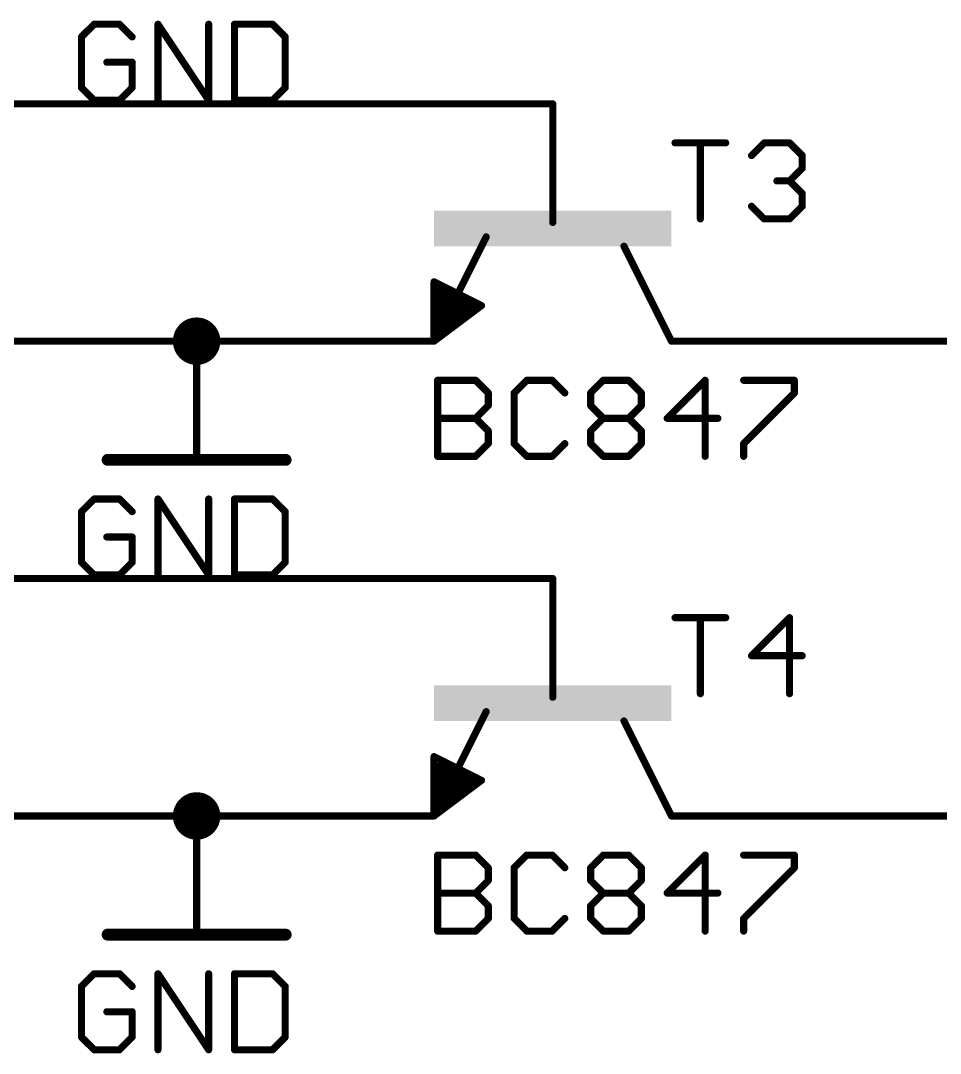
# Model space of a CAD drawing. Extents: x -12 to 175, y 0 to 78.
# Drawn here: x 62.27 to 81.95, y 7.62 to 29.72 of the extents above; entities that cross this region are included whole.
import ezdxf

# ---------------------------------------------------------------- set-up
doc = ezdxf.new("R2010")
doc.units = 0
for name, color, linetype in [('91', 82, 'CONTINUOUS'), ('94', 22, 'CONTINUOUS'), ('95', 253, 'CONTINUOUS'), ('96', 253, 'CONTINUOUS')]:
    doc.layers.add(name, color=color, linetype=linetype)

# ---------------------------------------------------------------- blocks, each defined once
blk = doc.blocks.new('RECT')
blk.add_solid([(-0.5, -0.5), (0.5, -0.5), (-0.5, 0.5), (0.5, 0.5)])

msp = doc.modelspace()

# ---------------------------------------------------------------- linework, layer by layer
at = {"layer": '91', "const_width": 0.1524}
for points in [[(63.5, 27.94), (73.66, 27.94)], [(63.5, 22.86), (66.04, 22.86)], [(66.04, 22.86), (68.58, 22.86)], [(78.74, 22.86), (81.28, 22.86)], [(63.5, 17.78), (73.66, 17.78)], [(63.5, 12.7), (66.04, 12.7)], [(66.04, 12.7), (68.58, 12.7)], [(81.28, 12.7), (78.74, 12.7)]]:
    msp.add_lwpolyline(points, dxfattribs=at)
at = {"layer": '91'}
for points, const_width in [([(63.5, 27.9781, 1), (63.5, 27.9019)], 0.0762), ([(73.66, 27.9019, 1), (73.66, 27.9781)], 0.0762), ([(66.04, 22.606, 1), (66.04, 23.114, 1), (66.04, 22.606)], 0.508), ([(63.5, 22.8981, 1), (63.5, 22.8219)], 0.0762), ([(66.04, 22.8981, 1), (66.04, 22.8219)], 0.0762), ([(66.04, 22.8219, 1), (66.04, 22.8981)], 0.0762), ([(68.58, 22.8219, 1), (68.58, 22.8981)], 0.0762), ([(78.74, 22.8981, 1), (78.74, 22.8219)], 0.0762), ([(81.28, 22.8219, 1), (81.28, 22.8981)], 0.0762), ([(63.5, 17.8181, 1), (63.5, 17.7419)], 0.0762), ([(73.66, 17.7419, 1), (73.66, 17.8181)], 0.0762), ([(66.04, 12.446, 1), (66.04, 12.954, 1), (66.04, 12.446)], 0.508), ([(63.5, 12.7381, 1), (63.5, 12.6619)], 0.0762), ([(66.04, 12.7381, 1), (66.04, 12.6619)], 0.0762), ([(66.04, 12.6619, 1), (66.04, 12.7381)], 0.0762), ([(68.58, 12.6619, 1), (68.58, 12.7381)], 0.0762), ([(78.74, 12.7381, 1), (78.74, 12.6619)], 0.0762), ([(81.28, 12.6619, 1), (81.28, 12.7381)], 0.0762)]:
    msp.add_lwpolyline(points, format="xyb", dxfattribs=dict(at, const_width=const_width))
at = {"layer": '94'}
for points, const_width in [([(63.5, 27.94), (60.96, 27.94)], 0.1524), ([(73.66, 27.94), (73.66, 25.4)], 0.1524), ([(71.62, 23.86), (72.236, 25.092)], 0.1524), ([(76.2, 22.86), (75.184, 24.892)], 0.1524), ([(71.12, 22.86), (71.12, 24.13)], 0.1524), ([(71.12, 24.13), (72.136, 23.622)], 0.1524), ([(71.247, 23.876), (71.247, 23.114)], 0.254), ([(71.882, 23.622), (71.374, 23.876)], 0.254), ([(71.374, 23.876), (71.374, 23.495)], 0.254), ([(72.136, 23.622), (71.12, 22.86)], 0.1524), ([(71.247, 23.114), (71.882, 23.622)], 0.254), ([(71.374, 23.495), (71.628, 23.622)], 0.254), ([(63.5, 22.86), (60.96, 22.86)], 0.1524), ([(66.04, 22.86), (66.04, 20.32)], 0.1524), ([(68.58, 22.86), (71.12, 22.86)], 0.1524), ([(78.74, 22.86), (76.2, 22.86)], 0.1524), ([(81.28, 22.86), (83.82, 22.86)], 0.1524), ([(64.135, 20.32), (67.945, 20.32)], 0.254), ([(63.5, 17.78), (60.96, 17.78)], 0.1524), ([(73.66, 17.78), (73.66, 15.24)], 0.1524), ([(71.62, 13.7), (72.236, 14.932)], 0.1524), ([(76.2, 12.7), (75.184, 14.732)], 0.1524), ([(71.12, 12.7), (71.12, 13.97)], 0.1524), ([(71.12, 13.97), (72.136, 13.462)], 0.1524), ([(71.247, 13.716), (71.247, 12.954)], 0.254), ([(71.882, 13.462), (71.374, 13.716)], 0.254), ([(71.374, 13.716), (71.374, 13.335)], 0.254), ([(72.136, 13.462), (71.12, 12.7)], 0.1524), ([(71.247, 12.954), (71.882, 13.462)], 0.254), ([(71.374, 13.335), (71.628, 13.462)], 0.254), ([(63.5, 12.7), (60.96, 12.7)], 0.1524), ([(66.04, 12.7), (66.04, 10.16)], 0.1524), ([(68.58, 12.7), (71.12, 12.7)], 0.1524), ([(78.74, 12.7), (76.2, 12.7)], 0.1524), ([(81.28, 12.7), (83.82, 12.7)], 0.1524), ([(64.135, 10.16), (67.945, 10.16)], 0.254)]:
    msp.add_lwpolyline(points, dxfattribs=dict(at, const_width=const_width))
for points, const_width in [([(63.5, 27.9019, 1), (63.5, 27.9781)], 0.0762), ([(73.6981, 27.94, 1), (73.6219, 27.94)], 0.0762), ([(73.6219, 25.4, 1), (73.6981, 25.4)], 0.0762), ([(72.2701, 25.075, 1), (72.2019, 25.109)], 0.0762), ([(75.2181, 24.909, 1), (75.1499, 24.875)], 0.0762), ([(71.1581, 24.13, 1), (71.0819, 24.13)], 0.0762), ([(71.137, 24.1641, 1), (71.103, 24.0959)], 0.0762), ([(71.3105, 23.876, 1), (71.1835, 23.876)], 0.127), ([(71.4024, 23.9328, 1), (71.3456, 23.8192)], 0.127), ([(71.4375, 23.876, 1), (71.3105, 23.876)], 0.127), ([(71.5859, 23.877, 1), (71.6541, 23.843)], 0.0762), ([(71.6564, 23.5652, 1), (71.5996, 23.6788)], 0.127), ([(71.9217, 23.5724, 1), (71.8423, 23.6716)], 0.127), ([(71.8536, 23.5652, 1), (71.9104, 23.6788)], 0.127), ([(72.1589, 23.5915, 1), (72.1131, 23.6525)], 0.0762), ([(72.119, 23.5879, 1), (72.153, 23.6561)], 0.0762), ([(71.3456, 23.5518, 1), (71.4024, 23.4382)], 0.127), ([(71.3105, 23.495, 1), (71.4375, 23.495)], 0.127), ([(71.2073, 23.1636, 1), (71.2867, 23.0644)], 0.127), ([(71.1835, 23.114, 1), (71.3105, 23.114)], 0.127), ([(63.5, 22.8219, 1), (63.5, 22.8981)], 0.0762), ([(66.0781, 22.86, 1), (66.0019, 22.86)], 0.0762), ([(68.58, 22.8981, 1), (68.58, 22.8219)], 0.0762), ([(71.0971, 22.8905, 1), (71.1429, 22.8295)], 0.0762), ([(71.0819, 22.86, 1), (71.1581, 22.86)], 0.0762), ([(71.12, 22.8219, 1), (71.12, 22.8981)], 0.0762), ([(76.2, 22.8981, 1), (76.2, 22.8219)], 0.0762), ([(76.1659, 22.843, 1), (76.2341, 22.877)], 0.0762), ([(78.74, 22.8219, 1), (78.74, 22.8981)], 0.0762), ([(81.28, 22.8981, 1), (81.28, 22.8219)], 0.0762), ([(64.135, 20.3835, 1), (64.135, 20.2565)], 0.127), ([(66.0019, 20.32, 1), (66.0781, 20.32)], 0.0762), ([(67.945, 20.2565, 1), (67.945, 20.3835)], 0.127), ([(63.5, 17.7419, 1), (63.5, 17.8181)], 0.0762), ([(73.6981, 17.78, 1), (73.6219, 17.78)], 0.0762), ([(73.6219, 15.24, 1), (73.6981, 15.24)], 0.0762), ([(72.2701, 14.915, 1), (72.2019, 14.949)], 0.0762), ([(75.2181, 14.749, 1), (75.1499, 14.715)], 0.0762), ([(71.1581, 13.97, 1), (71.0819, 13.97)], 0.0762), ([(71.137, 14.0041, 1), (71.103, 13.9359)], 0.0762), ([(71.3105, 13.716, 1), (71.1835, 13.716)], 0.127), ([(71.4024, 13.7728, 1), (71.3456, 13.6592)], 0.127), ([(71.4375, 13.716, 1), (71.3105, 13.716)], 0.127), ([(71.5859, 13.717, 1), (71.6541, 13.683)], 0.0762), ([(71.6564, 13.4052, 1), (71.5996, 13.5188)], 0.127), ([(71.9217, 13.4124, 1), (71.8423, 13.5116)], 0.127), ([(71.8536, 13.4052, 1), (71.9104, 13.5188)], 0.127), ([(72.1589, 13.4315, 1), (72.1131, 13.4925)], 0.0762), ([(72.119, 13.4279, 1), (72.153, 13.4961)], 0.0762), ([(71.3456, 13.3918, 1), (71.4024, 13.2782)], 0.127), ([(71.3105, 13.335, 1), (71.4375, 13.335)], 0.127), ([(71.2073, 13.0036, 1), (71.2867, 12.9044)], 0.127), ([(71.1835, 12.954, 1), (71.3105, 12.954)], 0.127), ([(63.5, 12.6619, 1), (63.5, 12.7381)], 0.0762), ([(66.0781, 12.7, 1), (66.0019, 12.7)], 0.0762), ([(68.58, 12.7381, 1), (68.58, 12.6619)], 0.0762), ([(71.0971, 12.7305, 1), (71.1429, 12.6695)], 0.0762), ([(71.0819, 12.7, 1), (71.1581, 12.7)], 0.0762), ([(71.12, 12.6619, 1), (71.12, 12.7381)], 0.0762), ([(76.2, 12.7381, 1), (76.2, 12.6619)], 0.0762), ([(76.1659, 12.683, 1), (76.2341, 12.717)], 0.0762), ([(78.74, 12.6619, 1), (78.74, 12.7381)], 0.0762), ([(81.28, 12.7381, 1), (81.28, 12.6619)], 0.0762), ([(64.135, 10.2235, 1), (64.135, 10.0965)], 0.127), ([(66.0019, 10.16, 1), (66.0781, 10.16)], 0.0762), ([(67.945, 10.0965, 1), (67.945, 10.2235)], 0.127)]:
    msp.add_lwpolyline(points, format="xyb", dxfattribs=dict(at, const_width=const_width))
at = {"layer": '95', "const_width": 0.1524}
for points in [[(76.2762, 27.1032), (77.3609, 27.1032)], [(76.8185, 25.4762), (76.8185, 27.1032)], [(77.9134, 26.832), (78.1845, 27.1032)], [(78.1845, 27.1032), (78.7268, 27.1032)], [(78.7268, 27.1032), (78.998, 26.832)], [(78.998, 26.832), (78.998, 26.5609)], [(78.998, 26.5609), (78.7268, 26.2897)], [(78.7268, 26.2897), (78.4557, 26.2897)], [(78.7268, 26.2897), (78.998, 26.0185)], [(78.998, 26.0185), (78.998, 25.7474)], [(78.1845, 25.4762), (77.9134, 25.7474)], [(78.998, 25.7474), (78.7268, 25.4762)], [(78.7268, 25.4762), (78.1845, 25.4762)], [(76.2762, 16.9432), (77.3609, 16.9432)], [(76.8185, 15.3162), (76.8185, 16.9432)], [(78.7268, 16.9432), (77.9134, 16.1297)], [(78.7268, 15.3162), (78.7268, 16.9432)], [(77.9134, 16.1297), (78.998, 16.1297)]]:
    msp.add_lwpolyline(points, dxfattribs=at)
at = {"layer": '95', "const_width": 0.0762}
for points in [[(76.2762, 27.1413, 1), (76.2762, 27.0651)], [(76.8566, 27.1032, 1), (76.7804, 27.1032)], [(77.3609, 27.0651, 1), (77.3609, 27.1413)], [(78.1845, 27.1413, 1), (78.1845, 27.0651)], [(78.2115, 27.0762, 1), (78.1576, 27.1301)], [(78.7538, 27.1301, 1), (78.6999, 27.0762)], [(78.7268, 27.0651, 1), (78.7268, 27.1413)], [(77.8864, 26.859, 1), (77.9403, 26.8051)], [(79.0361, 26.832, 1), (78.9599, 26.832)], [(78.9711, 26.8051, 1), (79.025, 26.859)], [(78.9599, 26.5609, 1), (79.0361, 26.5609)], [(79.025, 26.5339, 1), (78.9711, 26.5878)], [(78.4557, 26.3278, 1), (78.4557, 26.2516)], [(78.7538, 26.3166, 1), (78.6999, 26.2628)], [(78.6999, 26.3166, 1), (78.7538, 26.2628)], [(78.7268, 26.2516, 1), (78.7268, 26.3278)], [(79.0361, 26.0185, 1), (78.9599, 26.0185)], [(78.9711, 25.9916, 1), (79.025, 26.0455)], [(77.9403, 25.7743, 1), (77.8864, 25.7204)], [(78.9599, 25.7474, 1), (79.0361, 25.7474)], [(79.025, 25.7204, 1), (78.9711, 25.7743)], [(76.7804, 25.4762, 1), (76.8566, 25.4762)], [(78.1845, 25.5143, 1), (78.1845, 25.4381)], [(78.1576, 25.4493, 1), (78.2115, 25.5031)], [(78.6999, 25.5031, 1), (78.7538, 25.4493)], [(78.7268, 25.4381, 1), (78.7268, 25.5143)], [(76.2762, 16.9813, 1), (76.2762, 16.9051)], [(76.8566, 16.9432, 1), (76.7804, 16.9432)], [(77.3609, 16.9051, 1), (77.3609, 16.9813)], [(78.7649, 16.9432, 1), (78.6887, 16.9432)], [(78.7538, 16.9162, 1), (78.6999, 16.9701)], [(77.9134, 16.1678, 1), (77.9134, 16.0916)], [(77.8864, 16.1566, 1), (77.9403, 16.1028)], [(78.998, 16.0916, 1), (78.998, 16.1678)], [(76.7804, 15.3162, 1), (76.8566, 15.3162)], [(78.6887, 15.3162, 1), (78.7649, 15.3162)]]:
    msp.add_lwpolyline(points, format="xyb", dxfattribs=at)
at = {"layer": '96', "const_width": 0.1524}
for points in [[(63.8474, 29.6432), (63.5762, 29.372)], [(64.3897, 29.6432), (63.8474, 29.6432)], [(64.6609, 29.372), (64.3897, 29.6432)], [(65.2134, 28.0162), (65.2134, 29.6432)], [(65.2134, 29.6432), (66.298, 28.0162)], [(66.298, 28.0162), (66.298, 29.6432)], [(66.8505, 29.6432), (66.8505, 28.0162)], [(67.664, 29.6432), (66.8505, 29.6432)], [(67.9352, 29.372), (67.664, 29.6432)], [(63.5762, 29.372), (63.5762, 28.2874)], [(67.9352, 28.2874), (67.9352, 29.372)], [(64.6609, 28.8297), (64.1185, 28.8297)], [(64.6609, 28.2874), (64.6609, 28.8297)], [(63.5762, 28.2874), (63.8474, 28.0162)], [(64.3897, 28.0162), (64.6609, 28.2874)], [(67.664, 28.0162), (67.9352, 28.2874)], [(63.8474, 28.0162), (64.3897, 28.0162)], [(66.8505, 28.0162), (67.664, 28.0162)], [(71.1962, 20.3962), (71.1962, 22.0232)], [(71.1962, 22.0232), (72.0097, 22.0232)], [(72.0097, 22.0232), (72.2809, 21.752)], [(73.1045, 22.0232), (72.8334, 21.752)], [(73.6469, 22.0232), (73.1045, 22.0232)], [(73.918, 21.752), (73.6469, 22.0232)], [(74.4705, 21.752), (74.7417, 22.0232)], [(74.7417, 22.0232), (75.284, 22.0232)], [(75.284, 22.0232), (75.5552, 21.752)], [(76.9212, 22.0232), (76.1077, 21.2097)], [(76.9212, 20.3962), (76.9212, 22.0232)], [(77.7448, 22.0232), (78.8295, 22.0232)], [(78.8295, 22.0232), (78.8295, 21.752)], [(72.2809, 21.752), (72.2809, 21.4809)], [(72.8334, 21.752), (72.8334, 20.6674)], [(74.4705, 21.4809), (74.4705, 21.752)], [(75.5552, 21.752), (75.5552, 21.4809)], [(78.8295, 21.752), (77.7448, 20.6674)], [(72.2809, 21.4809), (72.0097, 21.2097)], [(74.7417, 21.2097), (74.4705, 21.4809)], [(75.5552, 21.4809), (75.284, 21.2097)], [(71.1962, 21.2097), (72.0097, 21.2097)], [(72.0097, 21.2097), (72.2809, 20.9385)], [(74.4705, 20.9385), (74.7417, 21.2097)], [(74.7417, 21.2097), (75.284, 21.2097)], [(75.284, 21.2097), (75.5552, 20.9385)], [(76.1077, 21.2097), (77.1923, 21.2097)], [(72.2809, 20.9385), (72.2809, 20.6674)], [(74.4705, 20.6674), (74.4705, 20.9385)], [(75.5552, 20.9385), (75.5552, 20.6674)], [(72.2809, 20.6674), (72.0097, 20.3962)], [(72.8334, 20.6674), (73.1045, 20.3962)], [(73.6469, 20.3962), (73.918, 20.6674)], [(74.7417, 20.3962), (74.4705, 20.6674)], [(75.5552, 20.6674), (75.284, 20.3962)], [(77.7448, 20.6674), (77.7448, 20.3962)], [(72.0097, 20.3962), (71.1962, 20.3962)], [(73.1045, 20.3962), (73.6469, 20.3962)], [(75.284, 20.3962), (74.7417, 20.3962)], [(63.8474, 19.4832), (63.5762, 19.212)], [(64.3897, 19.4832), (63.8474, 19.4832)], [(64.6609, 19.212), (64.3897, 19.4832)], [(65.2134, 17.8562), (65.2134, 19.4832)], [(65.2134, 19.4832), (66.298, 17.8562)], [(66.298, 17.8562), (66.298, 19.4832)], [(66.8505, 19.4832), (66.8505, 17.8562)], [(67.664, 19.4832), (66.8505, 19.4832)], [(67.9352, 19.212), (67.664, 19.4832)], [(63.5762, 19.212), (63.5762, 18.1274)], [(67.9352, 18.1274), (67.9352, 19.212)], [(64.6609, 18.6697), (64.1185, 18.6697)], [(64.6609, 18.1274), (64.6609, 18.6697)], [(63.5762, 18.1274), (63.8474, 17.8562)], [(64.3897, 17.8562), (64.6609, 18.1274)], [(67.664, 17.8562), (67.9352, 18.1274)], [(63.8474, 17.8562), (64.3897, 17.8562)], [(66.8505, 17.8562), (67.664, 17.8562)], [(71.1962, 10.2362), (71.1962, 11.8632)], [(71.1962, 11.8632), (72.0097, 11.8632)], [(72.0097, 11.8632), (72.2809, 11.592)], [(73.1045, 11.8632), (72.8334, 11.592)], [(73.6469, 11.8632), (73.1045, 11.8632)], [(73.918, 11.592), (73.6469, 11.8632)], [(74.4705, 11.592), (74.7417, 11.8632)], [(74.7417, 11.8632), (75.284, 11.8632)], [(75.284, 11.8632), (75.5552, 11.592)], [(76.9212, 11.8632), (76.1077, 11.0497)], [(76.9212, 10.2362), (76.9212, 11.8632)], [(77.7448, 11.8632), (78.8295, 11.8632)], [(78.8295, 11.8632), (78.8295, 11.592)], [(72.2809, 11.592), (72.2809, 11.3209)], [(72.8334, 11.592), (72.8334, 10.5074)], [(74.4705, 11.3209), (74.4705, 11.592)], [(75.5552, 11.592), (75.5552, 11.3209)], [(78.8295, 11.592), (77.7448, 10.5074)], [(72.2809, 11.3209), (72.0097, 11.0497)], [(74.7417, 11.0497), (74.4705, 11.3209)], [(75.5552, 11.3209), (75.284, 11.0497)], [(71.1962, 11.0497), (72.0097, 11.0497)], [(72.0097, 11.0497), (72.2809, 10.7785)], [(74.4705, 10.7785), (74.7417, 11.0497)], [(74.7417, 11.0497), (75.284, 11.0497)], [(75.284, 11.0497), (75.5552, 10.7785)], [(76.1077, 11.0497), (77.1923, 11.0497)], [(72.2809, 10.7785), (72.2809, 10.5074)], [(74.4705, 10.5074), (74.4705, 10.7785)], [(75.5552, 10.7785), (75.5552, 10.5074)], [(72.2809, 10.5074), (72.0097, 10.2362)], [(72.8334, 10.5074), (73.1045, 10.2362)], [(73.6469, 10.2362), (73.918, 10.5074)], [(74.7417, 10.2362), (74.4705, 10.5074)], [(75.5552, 10.5074), (75.284, 10.2362)], [(77.7448, 10.5074), (77.7448, 10.2362)], [(72.0097, 10.2362), (71.1962, 10.2362)], [(73.1045, 10.2362), (73.6469, 10.2362)], [(75.284, 10.2362), (74.7417, 10.2362)], [(63.8474, 9.3232), (63.5762, 9.052)], [(64.3897, 9.3232), (63.8474, 9.3232)], [(64.6609, 9.052), (64.3897, 9.3232)], [(65.2134, 7.6962), (65.2134, 9.3232)], [(65.2134, 9.3232), (66.298, 7.6962)], [(66.298, 7.6962), (66.298, 9.3232)], [(66.8505, 9.3232), (66.8505, 7.6962)], [(67.664, 9.3232), (66.8505, 9.3232)], [(67.9352, 9.052), (67.664, 9.3232)], [(63.5762, 9.052), (63.5762, 7.9674)], [(67.9352, 7.9674), (67.9352, 9.052)], [(64.6609, 8.5097), (64.1185, 8.5097)], [(64.6609, 7.9674), (64.6609, 8.5097)], [(63.5762, 7.9674), (63.8474, 7.6962)], [(64.3897, 7.6962), (64.6609, 7.9674)], [(67.664, 7.6962), (67.9352, 7.9674)], [(63.8474, 7.6962), (64.3897, 7.6962)], [(66.8505, 7.6962), (67.664, 7.6962)]]:
    msp.add_lwpolyline(points, dxfattribs=at)
at = {"layer": '96', "const_width": 0.0762}
for points in [[(63.8474, 29.6813, 1), (63.8474, 29.6051)], [(63.8743, 29.6162, 1), (63.8204, 29.6701)], [(64.4166, 29.6701, 1), (64.3628, 29.6162)], [(64.3897, 29.6051, 1), (64.3897, 29.6813)], [(65.2515, 29.6432, 1), (65.1753, 29.6432)], [(65.2451, 29.6643, 1), (65.1817, 29.6221)], [(66.3361, 29.6432, 1), (66.2599, 29.6432)], [(66.8886, 29.6432, 1), (66.8124, 29.6432)], [(66.8505, 29.6813, 1), (66.8505, 29.6051)], [(67.6909, 29.6701, 1), (67.6371, 29.6162)], [(67.664, 29.6051, 1), (67.664, 29.6813)], [(63.6143, 29.372, 1), (63.5381, 29.372)], [(63.5493, 29.399, 1), (63.6031, 29.3451)], [(64.6339, 29.3451, 1), (64.6878, 29.399)], [(67.9733, 29.372, 1), (67.8971, 29.372)], [(67.9082, 29.3451, 1), (67.9621, 29.399)], [(64.1185, 28.8678, 1), (64.1185, 28.7916)], [(64.699, 28.8297, 1), (64.6228, 28.8297)], [(64.6609, 28.7916, 1), (64.6609, 28.8678)], [(63.6031, 28.3143, 1), (63.5493, 28.2604)], [(63.5381, 28.2874, 1), (63.6143, 28.2874)], [(64.6228, 28.2874, 1), (64.699, 28.2874)], [(64.6878, 28.2604, 1), (64.6339, 28.3143)], [(67.8971, 28.2874, 1), (67.9733, 28.2874)], [(67.9621, 28.2604, 1), (67.9082, 28.3143)], [(63.8474, 28.0543, 1), (63.8474, 27.9781)], [(63.8204, 27.9893, 1), (63.8743, 28.0431)], [(64.3628, 28.0431, 1), (64.4166, 27.9893)], [(64.3897, 27.9781, 1), (64.3897, 28.0543)], [(66.2663, 27.9951, 1), (66.3297, 28.0373)], [(66.8505, 28.0543, 1), (66.8505, 27.9781)], [(67.6371, 28.0431, 1), (67.6909, 27.9893)], [(67.664, 27.9781, 1), (67.664, 28.0543)], [(65.1753, 28.0162, 1), (65.2515, 28.0162)], [(66.2599, 28.0162, 1), (66.3361, 28.0162)], [(66.8124, 28.0162, 1), (66.8886, 28.0162)], [(71.2343, 22.0232, 1), (71.1581, 22.0232)], [(71.1962, 22.0613, 1), (71.1962, 21.9851)], [(72.0097, 21.9851, 1), (72.0097, 22.0613)], [(73.1045, 22.0613, 1), (73.1045, 21.9851)], [(73.6469, 21.9851, 1), (73.6469, 22.0613)], [(74.7417, 22.0613, 1), (74.7417, 21.9851)], [(75.284, 21.9851, 1), (75.284, 22.0613)], [(76.9593, 22.0232, 1), (76.8831, 22.0232)], [(77.7448, 22.0613, 1), (77.7448, 21.9851)], [(78.8676, 22.0232, 1), (78.7914, 22.0232)], [(78.8295, 21.9851, 1), (78.8295, 22.0613)], [(72.0366, 22.0501, 1), (71.9828, 21.9962)], [(73.1315, 21.9962, 1), (73.0776, 22.0501)], [(73.6738, 22.0501, 1), (73.6199, 21.9962)], [(74.7686, 21.9962, 1), (74.7147, 22.0501)], [(75.3109, 22.0501, 1), (75.2571, 21.9962)], [(76.9481, 21.9962, 1), (76.8942, 22.0501)], [(72.319, 21.752, 1), (72.2428, 21.752)], [(72.2539, 21.7251, 1), (72.3078, 21.779)], [(72.8064, 21.779, 1), (72.8603, 21.7251)], [(72.8715, 21.752, 1), (72.7953, 21.752)], [(73.8911, 21.7251, 1), (73.945, 21.779)], [(74.5086, 21.752, 1), (74.4324, 21.752)], [(74.4436, 21.779, 1), (74.4975, 21.7251)], [(75.5933, 21.752, 1), (75.5171, 21.752)], [(75.5282, 21.7251, 1), (75.5821, 21.779)], [(78.7914, 21.752, 1), (78.8676, 21.752)], [(78.8564, 21.7251, 1), (78.8025, 21.779)], [(72.2428, 21.4809, 1), (72.319, 21.4809)], [(72.3078, 21.4539, 1), (72.2539, 21.5078)], [(74.4975, 21.5078, 1), (74.4436, 21.4539)], [(74.4324, 21.4809, 1), (74.5086, 21.4809)], [(75.5171, 21.4809, 1), (75.5933, 21.4809)], [(75.5821, 21.4539, 1), (75.5282, 21.5078)], [(71.1962, 21.2478, 1), (71.1962, 21.1716)], [(72.0366, 21.2366, 1), (71.9828, 21.1828)], [(71.9828, 21.2366, 1), (72.0366, 21.1828)], [(72.0097, 21.1716, 1), (72.0097, 21.2478)], [(74.7417, 21.2478, 1), (74.7417, 21.1716)], [(74.7686, 21.1828, 1), (74.7147, 21.2366)], [(74.7147, 21.1828, 1), (74.7686, 21.2366)], [(75.3109, 21.2366, 1), (75.2571, 21.1828)], [(75.2571, 21.2366, 1), (75.3109, 21.1828)], [(75.284, 21.1716, 1), (75.284, 21.2478)], [(76.1077, 21.2478, 1), (76.1077, 21.1716)], [(76.0807, 21.2366, 1), (76.1346, 21.1828)], [(77.1923, 21.1716, 1), (77.1923, 21.2478)], [(72.319, 20.9385, 1), (72.2428, 20.9385)], [(72.2539, 20.9116, 1), (72.3078, 20.9655)], [(74.5086, 20.9385, 1), (74.4324, 20.9385)], [(74.4436, 20.9655, 1), (74.4975, 20.9116)], [(75.5933, 20.9385, 1), (75.5171, 20.9385)], [(75.5282, 20.9116, 1), (75.5821, 20.9655)], [(72.2428, 20.6674, 1), (72.319, 20.6674)], [(72.3078, 20.6404, 1), (72.2539, 20.6943)], [(72.8603, 20.6943, 1), (72.8064, 20.6404)], [(72.7953, 20.6674, 1), (72.8715, 20.6674)], [(73.945, 20.6404, 1), (73.8911, 20.6943)], [(74.4975, 20.6943, 1), (74.4436, 20.6404)], [(74.4324, 20.6674, 1), (74.5086, 20.6674)], [(75.5171, 20.6674, 1), (75.5933, 20.6674)], [(75.5821, 20.6404, 1), (75.5282, 20.6943)], [(77.7829, 20.6674, 1), (77.7067, 20.6674)], [(77.7179, 20.6943, 1), (77.7718, 20.6404)], [(71.1962, 20.4343, 1), (71.1962, 20.3581)], [(71.1581, 20.3962, 1), (71.2343, 20.3962)], [(71.9828, 20.4231, 1), (72.0366, 20.3693)], [(72.0097, 20.3581, 1), (72.0097, 20.4343)], [(73.1045, 20.4343, 1), (73.1045, 20.3581)], [(73.0776, 20.3693, 1), (73.1315, 20.4231)], [(73.6199, 20.4231, 1), (73.6738, 20.3693)], [(73.6469, 20.3581, 1), (73.6469, 20.4343)], [(74.7417, 20.4343, 1), (74.7417, 20.3581)], [(74.7147, 20.3693, 1), (74.7686, 20.4231)], [(75.2571, 20.4231, 1), (75.3109, 20.3693)], [(75.284, 20.3581, 1), (75.284, 20.4343)], [(76.8831, 20.3962, 1), (76.9593, 20.3962)], [(77.7067, 20.3962, 1), (77.7829, 20.3962)], [(63.8474, 19.5213, 1), (63.8474, 19.4451)], [(63.8743, 19.4562, 1), (63.8204, 19.5101)], [(64.4166, 19.5101, 1), (64.3628, 19.4562)], [(64.3897, 19.4451, 1), (64.3897, 19.5213)], [(65.2515, 19.4832, 1), (65.1753, 19.4832)], [(65.2451, 19.5043, 1), (65.1817, 19.4621)], [(66.3361, 19.4832, 1), (66.2599, 19.4832)], [(66.8886, 19.4832, 1), (66.8124, 19.4832)], [(66.8505, 19.5213, 1), (66.8505, 19.4451)], [(67.6909, 19.5101, 1), (67.6371, 19.4562)], [(67.664, 19.4451, 1), (67.664, 19.5213)], [(63.6143, 19.212, 1), (63.5381, 19.212)], [(63.5493, 19.239, 1), (63.6031, 19.1851)], [(64.6339, 19.1851, 1), (64.6878, 19.239)], [(67.9733, 19.212, 1), (67.8971, 19.212)], [(67.9082, 19.1851, 1), (67.9621, 19.239)], [(64.1185, 18.7078, 1), (64.1185, 18.6316)], [(64.699, 18.6697, 1), (64.6228, 18.6697)], [(64.6609, 18.6316, 1), (64.6609, 18.7078)], [(63.6031, 18.1543, 1), (63.5493, 18.1004)], [(63.5381, 18.1274, 1), (63.6143, 18.1274)], [(64.6228, 18.1274, 1), (64.699, 18.1274)], [(64.6878, 18.1004, 1), (64.6339, 18.1543)], [(67.8971, 18.1274, 1), (67.9733, 18.1274)], [(67.9621, 18.1004, 1), (67.9082, 18.1543)], [(63.8474, 17.8943, 1), (63.8474, 17.8181)], [(63.8204, 17.8293, 1), (63.8743, 17.8831)], [(64.3628, 17.8831, 1), (64.4166, 17.8293)], [(64.3897, 17.8181, 1), (64.3897, 17.8943)], [(66.2663, 17.8351, 1), (66.3297, 17.8773)], [(66.8505, 17.8943, 1), (66.8505, 17.8181)], [(67.6371, 17.8831, 1), (67.6909, 17.8293)], [(67.664, 17.8181, 1), (67.664, 17.8943)], [(65.1753, 17.8562, 1), (65.2515, 17.8562)], [(66.2599, 17.8562, 1), (66.3361, 17.8562)], [(66.8124, 17.8562, 1), (66.8886, 17.8562)], [(71.2343, 11.8632, 1), (71.1581, 11.8632)], [(71.1962, 11.9013, 1), (71.1962, 11.8251)], [(72.0366, 11.8901, 1), (71.9828, 11.8362)], [(72.0097, 11.8251, 1), (72.0097, 11.9013)], [(73.1045, 11.9013, 1), (73.1045, 11.8251)], [(73.1315, 11.8362, 1), (73.0776, 11.8901)], [(73.6738, 11.8901, 1), (73.6199, 11.8362)], [(73.6469, 11.8251, 1), (73.6469, 11.9013)], [(74.7417, 11.9013, 1), (74.7417, 11.8251)], [(74.7686, 11.8362, 1), (74.7147, 11.8901)], [(75.3109, 11.8901, 1), (75.2571, 11.8362)], [(75.284, 11.8251, 1), (75.284, 11.9013)], [(76.9593, 11.8632, 1), (76.8831, 11.8632)], [(76.9481, 11.8362, 1), (76.8942, 11.8901)], [(77.7448, 11.9013, 1), (77.7448, 11.8251)], [(78.8676, 11.8632, 1), (78.7914, 11.8632)], [(78.8295, 11.8251, 1), (78.8295, 11.9013)], [(72.319, 11.592, 1), (72.2428, 11.592)], [(72.2539, 11.5651, 1), (72.3078, 11.619)], [(72.8064, 11.619, 1), (72.8603, 11.5651)], [(72.8715, 11.592, 1), (72.7953, 11.592)], [(73.8911, 11.5651, 1), (73.945, 11.619)], [(74.5086, 11.592, 1), (74.4324, 11.592)], [(74.4436, 11.619, 1), (74.4975, 11.5651)], [(75.5933, 11.592, 1), (75.5171, 11.592)], [(75.5282, 11.5651, 1), (75.5821, 11.619)], [(78.7914, 11.592, 1), (78.8676, 11.592)], [(78.8564, 11.5651, 1), (78.8025, 11.619)], [(72.2428, 11.3209, 1), (72.319, 11.3209)], [(72.3078, 11.2939, 1), (72.2539, 11.3478)], [(74.4975, 11.3478, 1), (74.4436, 11.2939)], [(74.4324, 11.3209, 1), (74.5086, 11.3209)], [(75.5171, 11.3209, 1), (75.5933, 11.3209)], [(75.5821, 11.2939, 1), (75.5282, 11.3478)], [(71.1962, 11.0878, 1), (71.1962, 11.0116)], [(72.0366, 11.0766, 1), (71.9828, 11.0228)], [(71.9828, 11.0766, 1), (72.0366, 11.0228)], [(72.0097, 11.0116, 1), (72.0097, 11.0878)], [(74.7417, 11.0878, 1), (74.7417, 11.0116)], [(74.7686, 11.0228, 1), (74.7147, 11.0766)], [(74.7147, 11.0228, 1), (74.7686, 11.0766)], [(75.3109, 11.0766, 1), (75.2571, 11.0228)], [(75.2571, 11.0766, 1), (75.3109, 11.0228)], [(75.284, 11.0116, 1), (75.284, 11.0878)], [(76.1077, 11.0878, 1), (76.1077, 11.0116)], [(76.0807, 11.0766, 1), (76.1346, 11.0228)], [(77.1923, 11.0116, 1), (77.1923, 11.0878)], [(72.319, 10.7785, 1), (72.2428, 10.7785)], [(72.2539, 10.7516, 1), (72.3078, 10.8055)], [(74.5086, 10.7785, 1), (74.4324, 10.7785)], [(74.4436, 10.8055, 1), (74.4975, 10.7516)], [(75.5933, 10.7785, 1), (75.5171, 10.7785)], [(75.5282, 10.7516, 1), (75.5821, 10.8055)], [(72.2428, 10.5074, 1), (72.319, 10.5074)], [(72.3078, 10.4804, 1), (72.2539, 10.5343)], [(72.8603, 10.5343, 1), (72.8064, 10.4804)], [(72.7953, 10.5074, 1), (72.8715, 10.5074)], [(73.945, 10.4804, 1), (73.8911, 10.5343)], [(74.4975, 10.5343, 1), (74.4436, 10.4804)], [(74.4324, 10.5074, 1), (74.5086, 10.5074)], [(75.5171, 10.5074, 1), (75.5933, 10.5074)], [(75.5821, 10.4804, 1), (75.5282, 10.5343)], [(77.7829, 10.5074, 1), (77.7067, 10.5074)], [(77.7179, 10.5343, 1), (77.7718, 10.4804)], [(71.1962, 10.2743, 1), (71.1962, 10.1981)], [(71.1581, 10.2362, 1), (71.2343, 10.2362)], [(71.9828, 10.2631, 1), (72.0366, 10.2093)], [(72.0097, 10.1981, 1), (72.0097, 10.2743)], [(73.1045, 10.2743, 1), (73.1045, 10.1981)], [(73.0776, 10.2093, 1), (73.1315, 10.2631)], [(73.6199, 10.2631, 1), (73.6738, 10.2093)], [(73.6469, 10.1981, 1), (73.6469, 10.2743)], [(74.7417, 10.2743, 1), (74.7417, 10.1981)], [(74.7147, 10.2093, 1), (74.7686, 10.2631)], [(75.2571, 10.2631, 1), (75.3109, 10.2093)], [(75.284, 10.1981, 1), (75.284, 10.2743)], [(76.8831, 10.2362, 1), (76.9593, 10.2362)], [(77.7067, 10.2362, 1), (77.7829, 10.2362)], [(63.8474, 9.3613, 1), (63.8474, 9.2851)], [(63.8743, 9.2962, 1), (63.8204, 9.3501)], [(64.4166, 9.3501, 1), (64.3628, 9.2962)], [(64.3897, 9.2851, 1), (64.3897, 9.3613)], [(65.2515, 9.3232, 1), (65.1753, 9.3232)], [(65.2451, 9.3443, 1), (65.1817, 9.3021)], [(66.3361, 9.3232, 1), (66.2599, 9.3232)], [(66.8886, 9.3232, 1), (66.8124, 9.3232)], [(66.8505, 9.3613, 1), (66.8505, 9.2851)], [(67.6909, 9.3501, 1), (67.6371, 9.2962)], [(67.664, 9.2851, 1), (67.664, 9.3613)], [(63.6143, 9.052, 1), (63.5381, 9.052)], [(63.5493, 9.079, 1), (63.6031, 9.0251)], [(64.6339, 9.0251, 1), (64.6878, 9.079)], [(67.9733, 9.052, 1), (67.8971, 9.052)], [(67.9082, 9.0251, 1), (67.9621, 9.079)], [(64.1185, 8.5478, 1), (64.1185, 8.4716)], [(64.699, 8.5097, 1), (64.6228, 8.5097)], [(64.6609, 8.4716, 1), (64.6609, 8.5478)], [(63.6031, 7.9943, 1), (63.5493, 7.9404)], [(63.5381, 7.9674, 1), (63.6143, 7.9674)], [(64.6228, 7.9674, 1), (64.699, 7.9674)], [(64.6878, 7.9404, 1), (64.6339, 7.9943)], [(67.8971, 7.9674, 1), (67.9733, 7.9674)], [(67.9621, 7.9404, 1), (67.9082, 7.9943)], [(63.8474, 7.7343, 1), (63.8474, 7.6581)], [(63.8204, 7.6693, 1), (63.8743, 7.7231)], [(64.3628, 7.7231, 1), (64.4166, 7.6693)], [(64.3897, 7.6581, 1), (64.3897, 7.7343)], [(66.2663, 7.6751, 1), (66.3297, 7.7173)], [(66.8505, 7.7343, 1), (66.8505, 7.6581)], [(67.6371, 7.7231, 1), (67.6909, 7.6693)], [(67.664, 7.6581, 1), (67.664, 7.7343)], [(65.1753, 7.6962, 1), (65.2515, 7.6962)], [(66.2599, 7.6962, 1), (66.3361, 7.6962)], [(66.8124, 7.6962, 1), (66.8886, 7.6962)]]:
    msp.add_lwpolyline(points, format="xyb", dxfattribs=at)

# ---------------------------------------------------------------- block references
at = {"layer": '94', "xscale": 0.762, "yscale": 5.08, "rotation": 270}
for p in [(73.66, 25.273), (73.66, 15.113)]:
    msp.add_blockref('RECT', p, dxfattribs=at)

doc.saveas('drawing.dxf')
